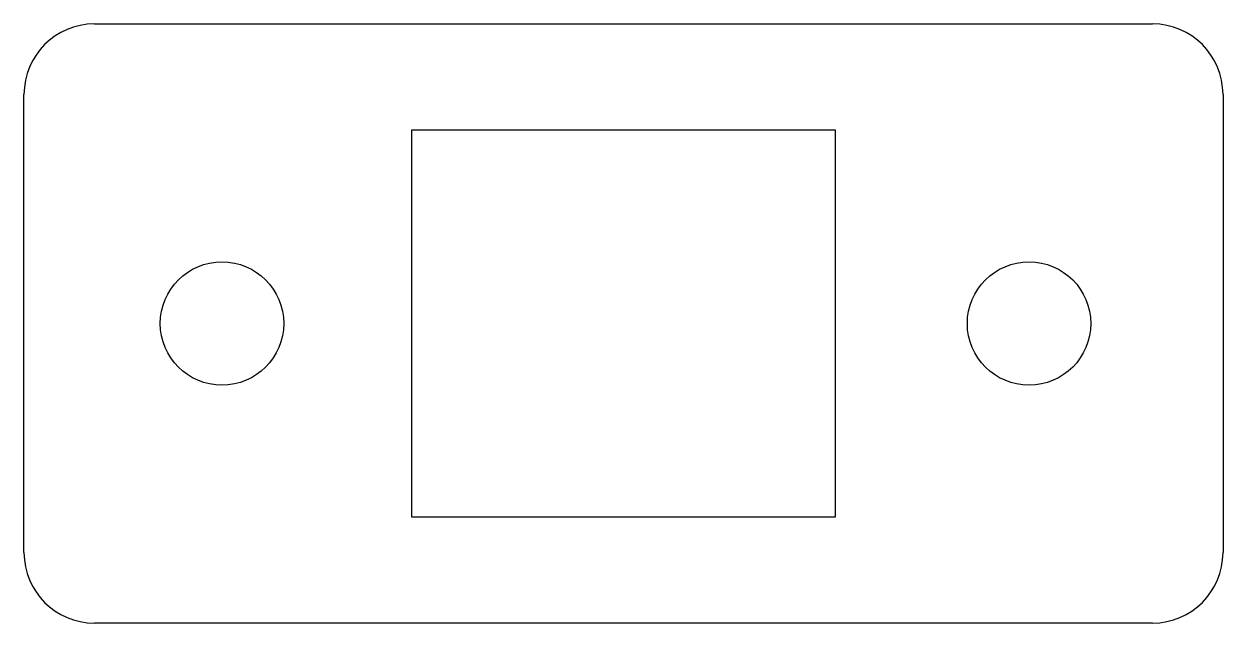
# Model space of a CAD drawing. Header units: millimetres. Extents: x -11 to 23, y -3 to 14.
import ezdxf

# ---------------------------------------------------------------- set-up
doc = ezdxf.new("R2010")
doc.units = ezdxf.units.MM

msp = doc.modelspace()

# ---------------------------------------------------------------- linework, layer by layer
at = {"color": 7, "linetype": 'Continuous', "lineweight": 25}
for p, q in [((-9, 14), (21, 14)), ((-11, -1), (-11, 12)), ((23, 12), (23, -1)), ((0, 11), (12, 11)), ((0, 0), (0, 11)), ((12, 11), (12, 0)), ((12, 0), (0, 0)), ((21, -3), (-9, -3))]:
    msp.add_line(p, q, dxfattribs=at)
for centre in [(-5.385, 5.5), (17.5, 5.5)]:
    msp.add_circle(centre, 1.75, dxfattribs=at)
for centre, start, end in [((-9, 12), 90, 180), ((21, 12), 0, 90), ((-9, -1), 180, 270), ((21, -1), 270, 0)]:
    msp.add_arc(centre, 2, start, end, dxfattribs=at)

doc.saveas('drawing.dxf')
